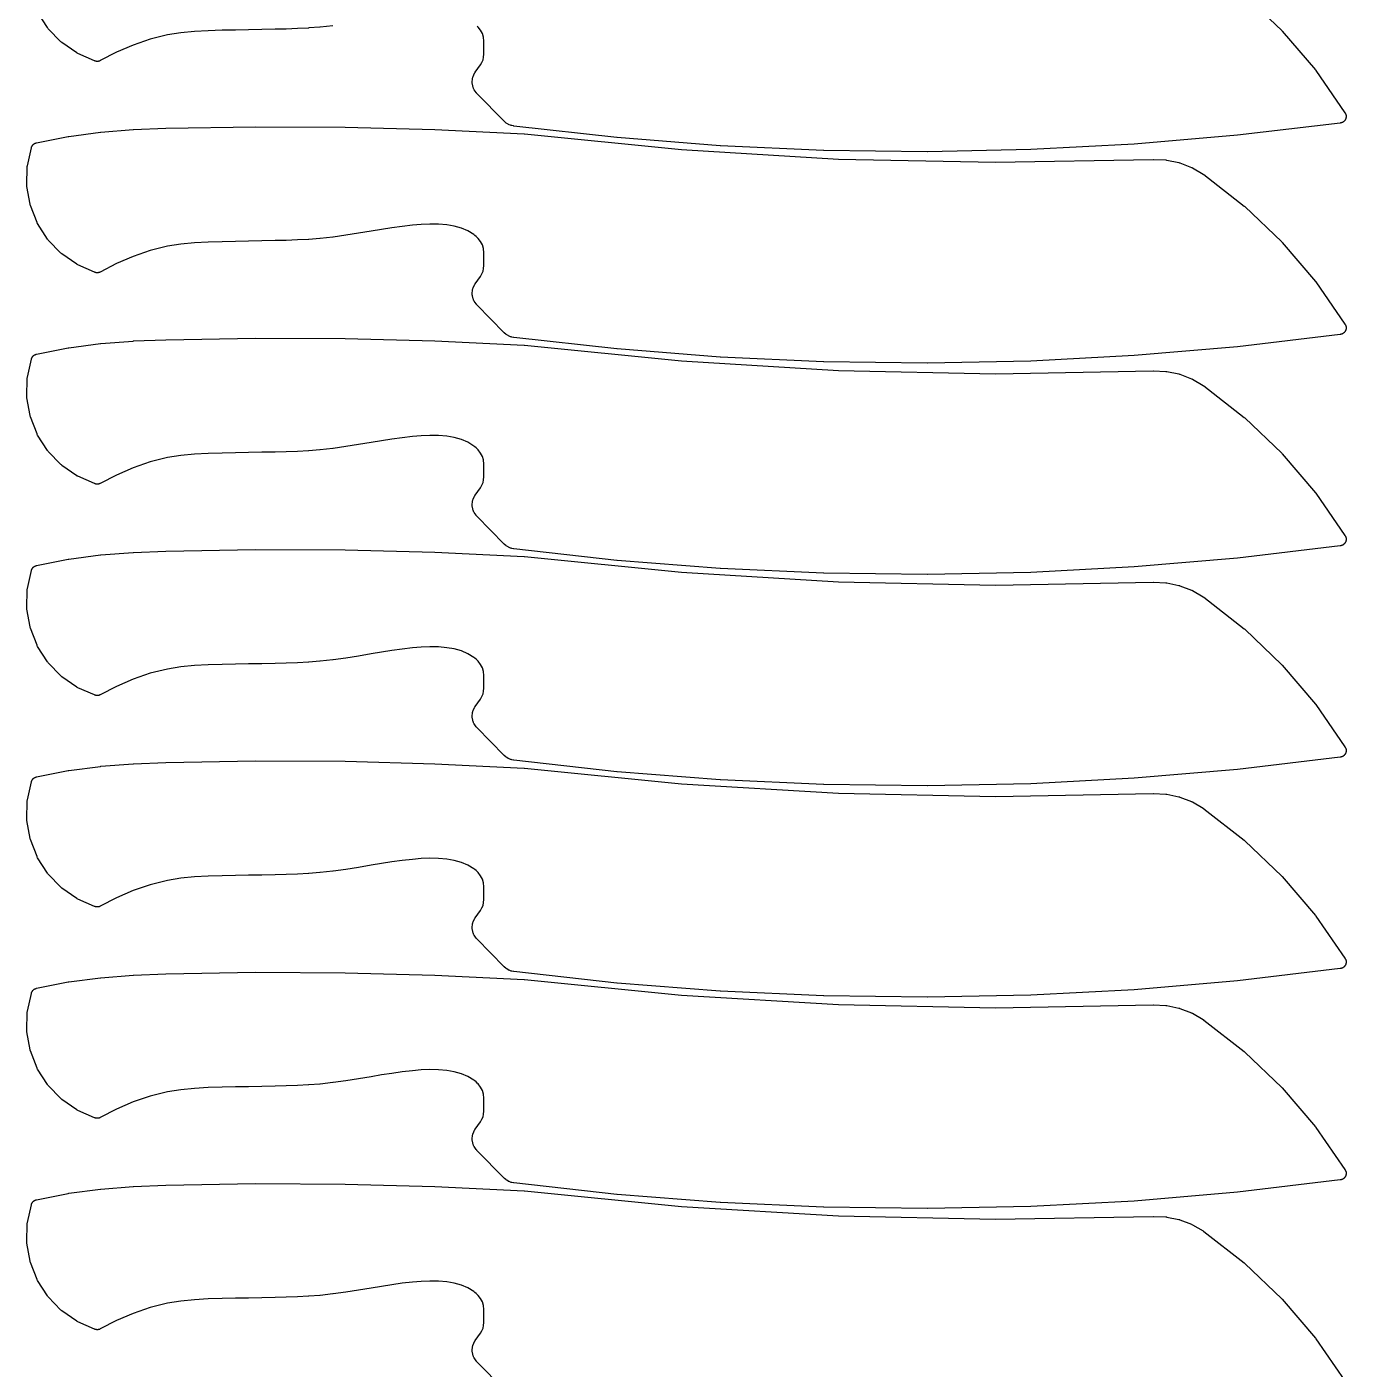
# Model space of a CAD drawing. Header units: metres. Extents: x 0 to 3000, y 0 to 1100.
# Drawn here: x 2396.7 to 2796.1, y 399.4 to 805.8 of the extents above; entities that cross this region are included whole.
import ezdxf

# ---------------------------------------------------------------- set-up
doc = ezdxf.new("R2010")
doc.units = ezdxf.units.M

msp = doc.modelspace()

# ---------------------------------------------------------------- linework, layer by layer
at = {"color": 1}
for points in [[(2765.4, 815.41), (2776.59, 804.7), (2776.73, 804.55), (2786.78, 792.76), (2786.9, 792.6), (2795.73, 779.82), (2795.78, 779.74), (2795.83, 779.66), (2795.83, 779.65), (2795.83, 779.65), (2795.87, 779.57), (2795.92, 779.48), (2795.92, 779.48), (2795.92, 779.47), (2795.95, 779.39), (2795.99, 779.3), (2795.99, 779.29), (2795.99, 779.29), (2796.01, 779.2), (2796.04, 779.11), (2796.04, 779.1), (2796.04, 779.1), (2796.05, 779.01), (2796.07, 778.92), (2796.07, 778.91), (2796.07, 778.91), (2796.08, 778.81), (2796.08, 778.72), (2796.08, 778.71), (2796.08, 778.71), (2796.08, 778.62), (2796.08, 778.52), (2796.08, 778.52), (2796.08, 778.51), (2796.07, 778.42), (2796.05, 778.33), (2796.05, 778.32), (2796.05, 778.32), (2796.03, 778.23), (2796.01, 778.14), (2796.01, 778.13), (2796.01, 778.13), (2795.98, 778.04), (2795.95, 777.95), (2795.95, 777.95), (2795.94, 777.94), (2795.91, 777.86), (2795.87, 777.77), (2795.86, 777.77), (2795.86, 777.76), (2795.82, 777.68), (2795.77, 777.6), (2795.77, 777.6), (2795.76, 777.59), (2795.71, 777.52), (2795.66, 777.44), (2795.65, 777.44), (2795.65, 777.43), (2795.59, 777.36), (2795.53, 777.29), (2795.52, 777.29), (2795.52, 777.29), (2795.45, 777.22), (2795.38, 777.16), (2795.38, 777.16), (2795.38, 777.15), (2795.3, 777.1), (2795.23, 777.04), (2795.22, 777.04), (2795.22, 777.03), (2795.14, 776.98), (2795.06, 776.93), (2795.06, 776.93), (2795.05, 776.93), (2794.97, 776.89), (2794.89, 776.85), (2794.88, 776.85), (2794.88, 776.84), (2794.79, 776.81), (2794.7, 776.78), (2794.7, 776.78), (2794.69, 776.77), (2794.6, 776.75), (2794.51, 776.73), (2794.51, 776.72), (2794.5, 776.72), (2794.41, 776.71), (2794.32, 776.69), (2763.21, 772.98), (2763.15, 772.98), (2731.96, 770.29), (2731.9, 770.29), (2700.65, 768.63), (2700.59, 768.63), (2669.32, 768), (2669.25, 768), (2637.98, 768.4), (2637.91, 768.4), (2606.66, 769.82), (2606.59, 769.83), (2575.39, 772.28), (2575.32, 772.29), (2544.19, 775.77), (2544.19, 775.77), (2544.18, 775.77), (2544.09, 775.78), (2543.99, 775.8), (2543.99, 775.8), (2543.99, 775.8), (2543.5, 775.9), (2543.34, 775.94), (2543.18, 776), (2542.72, 776.18), (2542.57, 776.25), (2542.42, 776.33), (2542, 776.59), (2541.86, 776.68), (2541.73, 776.78), (2541.35, 777.11), (2541.29, 777.17), (2541.23, 777.22), (2532.95, 785.65), (2532.9, 785.71), (2532.84, 785.76), (2532.84, 785.76), (2532.83, 785.78), (2532.82, 785.79), (2532.77, 785.86), (2532.73, 785.92), (2532.13, 786.79), (2532.04, 786.94), (2531.96, 787.1), (2531.89, 787.26), (2531.84, 787.43), (2531.59, 788.42), (2531.54, 788.64), (2531.53, 788.87), (2531.53, 789.1), (2531.63, 790.12), (2531.65, 790.29), (2531.69, 790.47), (2531.74, 790.63), (2531.81, 790.79), (2532.26, 791.75), (2532.3, 791.82), (2532.34, 791.89), (2532.35, 791.9), (2532.36, 791.92), (2532.4, 791.99), (2532.44, 792.05), (2534.02, 794.27), (2534.49, 795.05), (2534.81, 795.83), (2535, 796.65), (2535.07, 797.56), (2535.07, 801.43), (2534.95, 802.68), (2534.63, 803.77), (2534.1, 804.78), (2533.34, 805.75), (2533.06, 806.03)], [(2489.35, 806.17), (2485.49, 805.74), (2485.43, 805.73), (2482.07, 805.47), (2482.02, 805.46), (2478.65, 805.28), (2478.62, 805.28), (2475.25, 805.16), (2475.23, 805.16), (2471.86, 805.08), (2471.85, 805.08), (2467.84, 805), (2467.84, 805), (2463.84, 804.93), (2459.84, 804.86), (2455.84, 804.77), (2451.62, 804.65), (2447.43, 804.42), (2443.31, 804.02), (2439.27, 803.38), (2434.02, 802.08), (2428.88, 800.3), (2423.87, 798.12), (2418.96, 795.58), (2418.96, 795.57), (2418.96, 795.57), (2418.87, 795.53), (2418.79, 795.5), (2418.78, 795.49), (2418.78, 795.49), (2418.69, 795.46), (2418.6, 795.43), (2418.6, 795.43), (2418.59, 795.43), (2418.5, 795.41), (2418.41, 795.39), (2418.4, 795.39), (2418.4, 795.38), (2418.31, 795.37), (2418.22, 795.36), (2418.21, 795.36), (2418.2, 795.36), (2418.11, 795.36), (2418.02, 795.35), (2418.01, 795.35), (2418.01, 795.35), (2417.92, 795.36), (2417.82, 795.37), (2417.82, 795.37), (2417.81, 795.37), (2417.72, 795.38), (2417.63, 795.4), (2417.62, 795.4), (2417.62, 795.4), (2417.53, 795.42), (2417.44, 795.45), (2417.43, 795.45), (2417.43, 795.45), (2417.34, 795.48), (2417.26, 795.51), (2417.25, 795.52), (2417.25, 795.52), (2412.17, 797.73), (2411.99, 797.82), (2411.83, 797.92), (2407.33, 801.05), (2407.17, 801.17), (2407.03, 801.31), (2403.23, 805.26), (2403.1, 805.41), (2402.98, 805.57), (2400, 810.23)], [(2541.23, 393.22), (2532.95, 401.65), (2532.9, 401.71), (2532.84, 401.76), (2532.84, 401.76), (2532.83, 401.78), (2532.82, 401.79), (2532.77, 401.86), (2532.73, 401.92), (2532.13, 402.79), (2532.04, 402.94), (2531.96, 403.1), (2531.89, 403.26), (2531.84, 403.43), (2531.59, 404.42), (2531.54, 404.64), (2531.53, 404.87), (2531.53, 405.1), (2531.63, 406.12), (2531.65, 406.29), (2531.69, 406.47), (2531.74, 406.63), (2531.81, 406.79), (2532.26, 407.75), (2532.3, 407.82), (2532.34, 407.89), (2532.35, 407.9), (2532.36, 407.92), (2532.4, 407.99), (2532.44, 408.05), (2534.02, 410.27), (2534.49, 411.05), (2534.81, 411.83), (2535, 412.65), (2535.07, 413.56), (2535.07, 417.43), (2534.95, 418.68), (2534.63, 419.77), (2534.1, 420.78), (2533.34, 421.75), (2533.06, 422.03), (2532.71, 422.35), (2532.36, 422.65), (2532.05, 422.9), (2530.23, 424.02), (2528.25, 424.85), (2526.1, 425.45), (2523.86, 425.84), (2521.29, 426.06), (2518.72, 426.09), (2516.12, 425.98), (2513.5, 425.75), (2510.38, 425.39), (2507.26, 424.96), (2504.13, 424.47), (2500.99, 423.96), (2497.15, 423.32), (2497.14, 423.32), (2493.29, 422.71), (2493.26, 422.71), (2489.41, 422.17), (2489.35, 422.17), (2485.49, 421.74), (2485.43, 421.73), (2482.07, 421.47), (2482.02, 421.46), (2478.65, 421.28), (2478.62, 421.28), (2475.25, 421.16), (2475.23, 421.16), (2471.86, 421.08), (2471.85, 421.08), (2467.84, 421), (2467.84, 421), (2463.84, 420.93), (2459.84, 420.86), (2455.84, 420.77), (2451.62, 420.65), (2447.43, 420.42), (2443.31, 420.02), (2439.27, 419.38), (2434.02, 418.08), (2428.88, 416.3), (2423.87, 414.12), (2418.96, 411.58), (2418.96, 411.57), (2418.96, 411.57), (2418.87, 411.53), (2418.79, 411.5), (2418.78, 411.49), (2418.78, 411.49), (2418.69, 411.46), (2418.6, 411.43), (2418.6, 411.43), (2418.59, 411.43), (2418.5, 411.41), (2418.41, 411.39), (2418.4, 411.39), (2418.4, 411.38), (2418.31, 411.37), (2418.22, 411.36), (2418.21, 411.36), (2418.2, 411.36), (2418.11, 411.36), (2418.02, 411.35), (2418.01, 411.35), (2418.01, 411.35), (2417.92, 411.36), (2417.82, 411.37), (2417.82, 411.37), (2417.81, 411.37), (2417.72, 411.38), (2417.63, 411.4), (2417.62, 411.4), (2417.62, 411.4), (2417.53, 411.42), (2417.44, 411.45), (2417.43, 411.45), (2417.43, 411.45), (2417.34, 411.48), (2417.26, 411.51), (2417.25, 411.52), (2417.25, 411.52), (2412.17, 413.73), (2411.99, 413.82), (2411.83, 413.92), (2407.33, 417.05), (2407.17, 417.17), (2407.03, 417.31), (2403.23, 421.26), (2403.1, 421.41), (2402.98, 421.57), (2400, 426.23), (2399.9, 426.4), (2399.82, 426.58), (2397.81, 431.74), (2397.75, 431.93), (2397.71, 432.12), (2396.76, 437.52), (2396.73, 437.71), (2396.73, 437.91), (2396.85, 443.39), (2396.87, 443.59), (2396.9, 443.78), (2398.11, 449.18), (2398.13, 449.26), (2398.14, 449.33), (2398.15, 449.35), (2398.16, 449.37), (2398.18, 449.44), (2398.21, 449.51), (2398.22, 449.53), (2398.23, 449.56), (2398.26, 449.62), (2398.29, 449.69), (2398.31, 449.71), (2398.32, 449.73), (2398.36, 449.79), (2398.39, 449.86), (2398.41, 449.88), (2398.42, 449.9), (2398.47, 449.96), (2398.51, 450.02), (2398.53, 450.03), (2398.54, 450.05), (2398.59, 450.11), (2398.64, 450.16), (2398.66, 450.18), (2398.68, 450.2), (2398.73, 450.24), (2398.79, 450.29), (2398.81, 450.31), (2398.83, 450.32), (2398.89, 450.37), (2398.94, 450.41), (2398.97, 450.42), (2398.99, 450.44), (2399.05, 450.47), (2399.11, 450.51), (2399.14, 450.52), (2399.16, 450.53), (2399.22, 450.56), (2399.29, 450.6), (2399.31, 450.6), (2399.34, 450.61), (2399.41, 450.64), (2399.47, 450.66), (2399.5, 450.67), (2399.52, 450.68), (2399.59, 450.69), (2399.67, 450.71), (2409.26, 452.63), (2409.39, 452.65), (2419.06, 453.92), (2419.16, 453.93), (2428.89, 454.69), (2428.97, 454.7), (2438.76, 455.1), (2438.79, 455.1), (2438.81, 455.1), (2465.91, 455.57), (2465.95, 455.57), (2493.06, 455.44), (2493.1, 455.44), (2520.19, 454.72), (2520.23, 454.72), (2547.31, 453.41), (2547.36, 453.41), (2547.41, 453.41), (2594.85, 448.67), (2642.38, 445.8), (2689.98, 444.8), (2737.65, 445.67), (2737.71, 445.67), (2737.77, 445.67), (2741.51, 445.51), (2741.67, 445.49), (2741.83, 445.47), (2745.47, 444.71), (2745.63, 444.67), (2745.78, 444.62), (2749.25, 443.28), (2749.4, 443.21), (2749.55, 443.14), (2752.77, 441.25), (2752.8, 441.23), (2752.83, 441.21), (2752.89, 441.17), (2752.94, 441.14), (2752.97, 441.12), (2752.99, 441.1), (2765.24, 431.55), (2765.4, 431.41), (2776.59, 420.7), (2776.73, 420.55), (2786.78, 408.76), (2786.9, 408.6), (2795.73, 395.82)]]:
    msp.add_lwpolyline(points, dxfattribs=at)
for points in [[(2532.84, 721.76), (2532.83, 721.78), (2532.82, 721.79), (2532.77, 721.86), (2532.73, 721.92), (2532.13, 722.79), (2532.04, 722.94), (2531.96, 723.1), (2531.89, 723.26), (2531.84, 723.43), (2531.59, 724.42), (2531.54, 724.64), (2531.53, 724.87), (2531.53, 725.1), (2531.63, 726.12), (2531.65, 726.29), (2531.69, 726.47), (2531.74, 726.63), (2531.81, 726.79), (2532.26, 727.75), (2532.3, 727.82), (2532.34, 727.89), (2532.35, 727.9), (2532.36, 727.92), (2532.4, 727.99), (2532.44, 728.05), (2534.02, 730.27), (2534.49, 731.05), (2534.81, 731.83), (2535, 732.65), (2535.07, 733.56), (2535.07, 737.43), (2534.95, 738.68), (2534.63, 739.77), (2534.1, 740.78), (2533.34, 741.75), (2533.06, 742.03), (2532.71, 742.35), (2532.36, 742.65), (2532.05, 742.9), (2530.23, 744.02), (2528.25, 744.85), (2526.1, 745.45), (2523.86, 745.84), (2521.29, 746.06), (2518.72, 746.09), (2516.12, 745.98), (2513.5, 745.75), (2510.38, 745.39), (2507.26, 744.96), (2504.13, 744.47), (2500.99, 743.96), (2497.15, 743.32), (2497.14, 743.32), (2493.29, 742.71), (2493.26, 742.71), (2489.41, 742.17), (2489.35, 742.17), (2485.49, 741.74), (2485.43, 741.73), (2482.07, 741.47), (2482.02, 741.46), (2478.65, 741.28), (2478.62, 741.28), (2475.25, 741.16), (2475.23, 741.16), (2471.86, 741.08), (2471.85, 741.08), (2467.84, 741), (2467.84, 741), (2463.84, 740.93), (2459.84, 740.86), (2455.84, 740.77), (2451.62, 740.65), (2447.43, 740.42), (2443.31, 740.02), (2439.27, 739.38), (2434.02, 738.08), (2428.88, 736.3), (2423.87, 734.12), (2418.96, 731.58), (2418.96, 731.57), (2418.96, 731.57), (2418.87, 731.53), (2418.79, 731.5), (2418.78, 731.49), (2418.78, 731.49), (2418.69, 731.46), (2418.6, 731.43), (2418.6, 731.43), (2418.59, 731.43), (2418.5, 731.41), (2418.41, 731.39), (2418.4, 731.39), (2418.4, 731.38), (2418.31, 731.37), (2418.22, 731.36), (2418.21, 731.36), (2418.2, 731.36), (2418.11, 731.36), (2418.02, 731.35), (2418.01, 731.35), (2418.01, 731.35), (2417.92, 731.36), (2417.82, 731.37), (2417.82, 731.37), (2417.81, 731.37), (2417.72, 731.38), (2417.63, 731.4), (2417.62, 731.4), (2417.62, 731.4), (2417.53, 731.42), (2417.44, 731.45), (2417.43, 731.45), (2417.43, 731.45), (2417.34, 731.48), (2417.26, 731.51), (2417.25, 731.52), (2417.25, 731.52), (2412.17, 733.73), (2411.99, 733.82), (2411.83, 733.92), (2407.33, 737.05), (2407.17, 737.17), (2407.03, 737.31), (2403.23, 741.26), (2403.1, 741.41), (2402.98, 741.57), (2400, 746.23), (2399.9, 746.4), (2399.82, 746.58), (2397.81, 751.74), (2397.75, 751.93), (2397.71, 752.12), (2396.76, 757.52), (2396.73, 757.71), (2396.73, 757.91), (2396.85, 763.39), (2396.87, 763.59), (2396.9, 763.78), (2398.11, 769.18), (2398.13, 769.26), (2398.14, 769.33), (2398.15, 769.35), (2398.16, 769.37), (2398.18, 769.44), (2398.21, 769.51), (2398.22, 769.53), (2398.23, 769.56), (2398.26, 769.62), (2398.29, 769.69), (2398.31, 769.71), (2398.32, 769.73), (2398.36, 769.79), (2398.39, 769.86), (2398.41, 769.88), (2398.42, 769.9), (2398.47, 769.96), (2398.51, 770.02), (2398.53, 770.03), (2398.54, 770.05), (2398.59, 770.11), (2398.64, 770.16), (2398.66, 770.18), (2398.68, 770.2), (2398.73, 770.24), (2398.79, 770.29), (2398.81, 770.31), (2398.83, 770.32), (2398.89, 770.37), (2398.94, 770.41), (2398.97, 770.42), (2398.99, 770.44), (2399.05, 770.47), (2399.11, 770.51), (2399.14, 770.52), (2399.16, 770.53), (2399.22, 770.56), (2399.29, 770.6), (2399.31, 770.6), (2399.34, 770.61), (2399.41, 770.64), (2399.47, 770.66), (2399.5, 770.67), (2399.52, 770.68), (2399.59, 770.69), (2399.67, 770.71), (2409.26, 772.63), (2409.39, 772.65), (2419.06, 773.92), (2419.16, 773.93), (2428.89, 774.69), (2428.97, 774.7), (2438.76, 775.1), (2438.79, 775.1), (2438.81, 775.1), (2465.91, 775.57), (2465.95, 775.57), (2493.06, 775.44), (2493.1, 775.44), (2520.19, 774.72), (2520.23, 774.72), (2547.31, 773.41), (2547.36, 773.41), (2547.41, 773.41), (2594.85, 768.67), (2642.38, 765.8), (2689.98, 764.8), (2737.65, 765.67), (2737.71, 765.67), (2737.77, 765.67), (2741.51, 765.51), (2741.67, 765.49), (2741.83, 765.47), (2745.47, 764.71), (2745.63, 764.67), (2745.78, 764.62), (2749.25, 763.28), (2749.4, 763.21), (2749.55, 763.14), (2752.77, 761.25), (2752.8, 761.23), (2752.83, 761.21), (2752.89, 761.17), (2752.94, 761.14), (2752.97, 761.12), (2752.99, 761.1), (2765.24, 751.55), (2765.4, 751.41), (2776.59, 740.7), (2776.73, 740.55), (2786.78, 728.76), (2786.9, 728.6), (2795.73, 715.82), (2795.78, 715.74), (2795.83, 715.66), (2795.83, 715.65), (2795.83, 715.65), (2795.87, 715.57), (2795.92, 715.48), (2795.92, 715.48), (2795.92, 715.47), (2795.95, 715.39), (2795.99, 715.3), (2795.99, 715.29), (2795.99, 715.29), (2796.01, 715.2), (2796.04, 715.11), (2796.04, 715.1), (2796.04, 715.1), (2796.05, 715.01), (2796.07, 714.92), (2796.07, 714.91), (2796.07, 714.91), (2796.08, 714.81), (2796.08, 714.72), (2796.08, 714.71), (2796.08, 714.71), (2796.08, 714.62), (2796.08, 714.52), (2796.08, 714.52), (2796.08, 714.51), (2796.07, 714.42), (2796.05, 714.33), (2796.05, 714.32), (2796.05, 714.32), (2796.03, 714.23), (2796.01, 714.14), (2796.01, 714.13), (2796.01, 714.13), (2795.98, 714.04), (2795.95, 713.95), (2795.95, 713.95), (2795.94, 713.94), (2795.91, 713.86), (2795.87, 713.77), (2795.86, 713.77), (2795.86, 713.76), (2795.82, 713.68), (2795.77, 713.6), (2795.77, 713.6), (2795.76, 713.59), (2795.71, 713.52), (2795.66, 713.44), (2795.65, 713.44), (2795.65, 713.43), (2795.59, 713.36), (2795.53, 713.29), (2795.52, 713.29), (2795.52, 713.29), (2795.45, 713.22), (2795.38, 713.16), (2795.38, 713.16), (2795.38, 713.15), (2795.3, 713.1), (2795.23, 713.04), (2795.22, 713.04), (2795.22, 713.03), (2795.14, 712.98), (2795.06, 712.93), (2795.06, 712.93), (2795.05, 712.93), (2794.97, 712.89), (2794.89, 712.85), (2794.88, 712.85), (2794.88, 712.84), (2794.79, 712.81), (2794.7, 712.78), (2794.7, 712.78), (2794.69, 712.77), (2794.6, 712.75), (2794.51, 712.73), (2794.51, 712.72), (2794.5, 712.72), (2794.41, 712.71), (2794.32, 712.69), (2763.21, 708.98), (2763.15, 708.98), (2731.96, 706.29), (2731.9, 706.29), (2700.65, 704.63), (2700.59, 704.63), (2669.32, 704), (2669.25, 704), (2637.98, 704.4), (2637.91, 704.4), (2606.66, 705.82), (2606.59, 705.83), (2575.39, 708.28), (2575.32, 708.29), (2544.19, 711.77), (2544.19, 711.77), (2544.18, 711.77), (2544.09, 711.78), (2543.99, 711.8), (2543.99, 711.8), (2543.99, 711.8), (2543.5, 711.9), (2543.34, 711.94), (2543.18, 712), (2542.72, 712.18), (2542.57, 712.25), (2542.42, 712.33), (2542, 712.59), (2541.86, 712.68), (2541.73, 712.78), (2541.35, 713.11), (2541.29, 713.17), (2541.23, 713.22), (2532.95, 721.65), (2532.9, 721.71), (2532.84, 721.76)], [(2532.84, 657.76), (2532.83, 657.78), (2532.82, 657.79), (2532.77, 657.86), (2532.73, 657.92), (2532.13, 658.79), (2532.04, 658.94), (2531.96, 659.1), (2531.89, 659.26), (2531.84, 659.43), (2531.59, 660.42), (2531.54, 660.64), (2531.53, 660.87), (2531.53, 661.1), (2531.63, 662.12), (2531.65, 662.29), (2531.69, 662.47), (2531.74, 662.63), (2531.81, 662.79), (2532.26, 663.75), (2532.3, 663.82), (2532.34, 663.89), (2532.35, 663.9), (2532.36, 663.92), (2532.4, 663.99), (2532.44, 664.05), (2534.02, 666.27), (2534.49, 667.05), (2534.81, 667.83), (2535, 668.65), (2535.07, 669.56), (2535.07, 673.43), (2534.95, 674.68), (2534.63, 675.77), (2534.1, 676.78), (2533.34, 677.75), (2533.06, 678.03), (2532.71, 678.35), (2532.36, 678.65), (2532.05, 678.9), (2530.23, 680.02), (2528.25, 680.85), (2526.1, 681.45), (2523.86, 681.84), (2521.29, 682.06), (2518.72, 682.09), (2516.12, 681.98), (2513.5, 681.75), (2510.38, 681.39), (2507.26, 680.96), (2504.13, 680.47), (2500.99, 679.96), (2497.15, 679.32), (2497.14, 679.32), (2493.29, 678.71), (2493.26, 678.71), (2489.41, 678.17), (2489.35, 678.17), (2485.49, 677.74), (2485.43, 677.73), (2482.07, 677.47), (2482.02, 677.46), (2478.65, 677.28), (2478.62, 677.28), (2475.25, 677.16), (2475.23, 677.16), (2471.86, 677.08), (2471.85, 677.08), (2467.84, 677), (2467.84, 677), (2463.84, 676.93), (2459.84, 676.86), (2455.84, 676.77), (2451.62, 676.65), (2447.43, 676.42), (2443.31, 676.02), (2439.27, 675.38), (2434.02, 674.08), (2428.88, 672.3), (2423.87, 670.12), (2418.96, 667.58), (2418.96, 667.57), (2418.96, 667.57), (2418.87, 667.53), (2418.79, 667.5), (2418.78, 667.49), (2418.78, 667.49), (2418.69, 667.46), (2418.6, 667.43), (2418.6, 667.43), (2418.59, 667.43), (2418.5, 667.41), (2418.41, 667.39), (2418.4, 667.39), (2418.4, 667.38), (2418.31, 667.37), (2418.22, 667.36), (2418.21, 667.36), (2418.2, 667.36), (2418.11, 667.36), (2418.02, 667.35), (2418.01, 667.35), (2418.01, 667.35), (2417.92, 667.36), (2417.82, 667.37), (2417.82, 667.37), (2417.81, 667.37), (2417.72, 667.38), (2417.63, 667.4), (2417.62, 667.4), (2417.62, 667.4), (2417.53, 667.42), (2417.44, 667.45), (2417.43, 667.45), (2417.43, 667.45), (2417.34, 667.48), (2417.26, 667.51), (2417.25, 667.52), (2417.25, 667.52), (2412.17, 669.73), (2411.99, 669.82), (2411.83, 669.92), (2407.33, 673.05), (2407.17, 673.17), (2407.03, 673.31), (2403.23, 677.26), (2403.1, 677.41), (2402.98, 677.57), (2400, 682.23), (2399.9, 682.4), (2399.82, 682.58), (2397.81, 687.74), (2397.75, 687.93), (2397.71, 688.12), (2396.76, 693.52), (2396.73, 693.71), (2396.73, 693.91), (2396.85, 699.39), (2396.87, 699.59), (2396.9, 699.78), (2398.11, 705.18), (2398.13, 705.26), (2398.14, 705.33), (2398.15, 705.35), (2398.16, 705.37), (2398.18, 705.44), (2398.21, 705.51), (2398.22, 705.53), (2398.23, 705.56), (2398.26, 705.62), (2398.29, 705.69), (2398.31, 705.71), (2398.32, 705.73), (2398.36, 705.79), (2398.39, 705.86), (2398.41, 705.88), (2398.42, 705.9), (2398.47, 705.96), (2398.51, 706.02), (2398.53, 706.03), (2398.54, 706.05), (2398.59, 706.11), (2398.64, 706.16), (2398.66, 706.18), (2398.68, 706.2), (2398.73, 706.24), (2398.79, 706.29), (2398.81, 706.31), (2398.83, 706.32), (2398.89, 706.37), (2398.94, 706.41), (2398.97, 706.42), (2398.99, 706.44), (2399.05, 706.47), (2399.11, 706.51), (2399.14, 706.52), (2399.16, 706.53), (2399.22, 706.56), (2399.29, 706.6), (2399.31, 706.6), (2399.34, 706.61), (2399.41, 706.64), (2399.47, 706.66), (2399.5, 706.67), (2399.52, 706.68), (2399.59, 706.69), (2399.67, 706.71), (2409.26, 708.63), (2409.39, 708.65), (2419.06, 709.92), (2419.16, 709.93), (2428.89, 710.69), (2428.97, 710.7), (2438.76, 711.1), (2438.79, 711.1), (2438.81, 711.1), (2465.91, 711.57), (2465.95, 711.57), (2493.06, 711.44), (2493.1, 711.44), (2520.19, 710.72), (2520.23, 710.72), (2547.31, 709.41), (2547.36, 709.41), (2547.41, 709.41), (2594.85, 704.67), (2642.38, 701.8), (2689.98, 700.8), (2737.65, 701.67), (2737.71, 701.67), (2737.77, 701.67), (2741.51, 701.51), (2741.67, 701.49), (2741.83, 701.47), (2745.47, 700.71), (2745.63, 700.67), (2745.78, 700.62), (2749.25, 699.28), (2749.4, 699.21), (2749.55, 699.14), (2752.77, 697.25), (2752.8, 697.23), (2752.83, 697.21), (2752.89, 697.17), (2752.94, 697.14), (2752.97, 697.12), (2752.99, 697.1), (2765.24, 687.55), (2765.4, 687.41), (2776.59, 676.7), (2776.73, 676.55), (2786.78, 664.76), (2786.9, 664.6), (2795.73, 651.82), (2795.78, 651.74), (2795.83, 651.66), (2795.83, 651.65), (2795.83, 651.65), (2795.87, 651.57), (2795.92, 651.48), (2795.92, 651.48), (2795.92, 651.47), (2795.95, 651.39), (2795.99, 651.3), (2795.99, 651.29), (2795.99, 651.29), (2796.01, 651.2), (2796.04, 651.11), (2796.04, 651.1), (2796.04, 651.1), (2796.05, 651.01), (2796.07, 650.92), (2796.07, 650.91), (2796.07, 650.91), (2796.08, 650.81), (2796.08, 650.72), (2796.08, 650.71), (2796.08, 650.71), (2796.08, 650.62), (2796.08, 650.52), (2796.08, 650.52), (2796.08, 650.51), (2796.07, 650.42), (2796.05, 650.33), (2796.05, 650.32), (2796.05, 650.32), (2796.03, 650.23), (2796.01, 650.14), (2796.01, 650.13), (2796.01, 650.13), (2795.98, 650.04), (2795.95, 649.95), (2795.95, 649.95), (2795.94, 649.94), (2795.91, 649.86), (2795.87, 649.77), (2795.86, 649.77), (2795.86, 649.76), (2795.82, 649.68), (2795.77, 649.6), (2795.77, 649.6), (2795.76, 649.59), (2795.71, 649.52), (2795.66, 649.44), (2795.65, 649.44), (2795.65, 649.43), (2795.59, 649.36), (2795.53, 649.29), (2795.52, 649.29), (2795.52, 649.29), (2795.45, 649.22), (2795.38, 649.16), (2795.38, 649.16), (2795.38, 649.15), (2795.3, 649.1), (2795.23, 649.04), (2795.22, 649.04), (2795.22, 649.03), (2795.14, 648.98), (2795.06, 648.93), (2795.06, 648.93), (2795.05, 648.93), (2794.97, 648.89), (2794.89, 648.85), (2794.88, 648.85), (2794.88, 648.84), (2794.79, 648.81), (2794.7, 648.78), (2794.7, 648.78), (2794.69, 648.77), (2794.6, 648.75), (2794.51, 648.73), (2794.51, 648.72), (2794.5, 648.72), (2794.41, 648.71), (2794.32, 648.69), (2763.21, 644.98), (2763.15, 644.98), (2731.96, 642.29), (2731.9, 642.29), (2700.65, 640.63), (2700.59, 640.63), (2669.32, 640), (2669.25, 640), (2637.98, 640.4), (2637.91, 640.4), (2606.66, 641.82), (2606.59, 641.83), (2575.39, 644.28), (2575.32, 644.29), (2544.19, 647.77), (2544.19, 647.77), (2544.18, 647.77), (2544.09, 647.78), (2543.99, 647.8), (2543.99, 647.8), (2543.99, 647.8), (2543.5, 647.9), (2543.34, 647.94), (2543.18, 648), (2542.72, 648.18), (2542.57, 648.25), (2542.42, 648.33), (2542, 648.59), (2541.86, 648.68), (2541.73, 648.78), (2541.35, 649.11), (2541.29, 649.17), (2541.23, 649.22), (2532.95, 657.65), (2532.9, 657.71), (2532.84, 657.76)], [(2532.84, 593.76), (2532.83, 593.78), (2532.82, 593.79), (2532.77, 593.86), (2532.73, 593.92), (2532.13, 594.79), (2532.04, 594.94), (2531.96, 595.1), (2531.89, 595.26), (2531.84, 595.43), (2531.59, 596.42), (2531.54, 596.64), (2531.53, 596.87), (2531.53, 597.1), (2531.63, 598.12), (2531.65, 598.29), (2531.69, 598.47), (2531.74, 598.63), (2531.81, 598.79), (2532.26, 599.75), (2532.3, 599.82), (2532.34, 599.89), (2532.35, 599.9), (2532.36, 599.92), (2532.4, 599.99), (2532.44, 600.05), (2534.02, 602.27), (2534.49, 603.05), (2534.81, 603.83), (2535, 604.65), (2535.07, 605.56), (2535.07, 609.43), (2534.95, 610.68), (2534.63, 611.77), (2534.1, 612.78), (2533.34, 613.75), (2533.06, 614.03), (2532.71, 614.35), (2532.36, 614.65), (2532.05, 614.9), (2530.23, 616.02), (2528.25, 616.85), (2526.1, 617.45), (2523.86, 617.84), (2521.29, 618.06), (2518.72, 618.09), (2516.12, 617.98), (2513.5, 617.75), (2510.38, 617.39), (2507.26, 616.96), (2504.13, 616.47), (2500.99, 615.96), (2497.15, 615.32), (2497.14, 615.32), (2493.29, 614.71), (2493.26, 614.71), (2489.41, 614.17), (2489.35, 614.17), (2485.49, 613.74), (2485.43, 613.73), (2482.07, 613.47), (2482.02, 613.46), (2478.65, 613.28), (2478.62, 613.28), (2475.25, 613.16), (2475.23, 613.16), (2471.86, 613.08), (2471.85, 613.08), (2467.84, 613), (2467.84, 613), (2463.84, 612.93), (2459.84, 612.86), (2455.84, 612.77), (2451.62, 612.65), (2447.43, 612.42), (2443.31, 612.02), (2439.27, 611.38), (2434.02, 610.08), (2428.88, 608.3), (2423.87, 606.12), (2418.96, 603.58), (2418.96, 603.57), (2418.96, 603.57), (2418.87, 603.53), (2418.79, 603.5), (2418.78, 603.49), (2418.78, 603.49), (2418.69, 603.46), (2418.6, 603.43), (2418.6, 603.43), (2418.59, 603.43), (2418.5, 603.41), (2418.41, 603.39), (2418.4, 603.39), (2418.4, 603.38), (2418.31, 603.37), (2418.22, 603.36), (2418.21, 603.36), (2418.2, 603.36), (2418.11, 603.36), (2418.02, 603.35), (2418.01, 603.35), (2418.01, 603.35), (2417.92, 603.36), (2417.82, 603.37), (2417.82, 603.37), (2417.81, 603.37), (2417.72, 603.38), (2417.63, 603.4), (2417.62, 603.4), (2417.62, 603.4), (2417.53, 603.42), (2417.44, 603.45), (2417.43, 603.45), (2417.43, 603.45), (2417.34, 603.48), (2417.26, 603.51), (2417.25, 603.52), (2417.25, 603.52), (2412.17, 605.73), (2411.99, 605.82), (2411.83, 605.92), (2407.33, 609.05), (2407.17, 609.17), (2407.03, 609.31), (2403.23, 613.26), (2403.1, 613.41), (2402.98, 613.57), (2400, 618.23), (2399.9, 618.4), (2399.82, 618.58), (2397.81, 623.74), (2397.75, 623.93), (2397.71, 624.12), (2396.76, 629.52), (2396.73, 629.71), (2396.73, 629.91), (2396.85, 635.39), (2396.87, 635.59), (2396.9, 635.78), (2398.11, 641.18), (2398.13, 641.26), (2398.14, 641.33), (2398.15, 641.35), (2398.16, 641.37), (2398.18, 641.44), (2398.21, 641.51), (2398.22, 641.53), (2398.23, 641.56), (2398.26, 641.62), (2398.29, 641.69), (2398.31, 641.71), (2398.32, 641.73), (2398.36, 641.79), (2398.39, 641.86), (2398.41, 641.88), (2398.42, 641.9), (2398.47, 641.96), (2398.51, 642.02), (2398.53, 642.03), (2398.54, 642.05), (2398.59, 642.11), (2398.64, 642.16), (2398.66, 642.18), (2398.68, 642.2), (2398.73, 642.24), (2398.79, 642.29), (2398.81, 642.31), (2398.83, 642.32), (2398.89, 642.37), (2398.94, 642.41), (2398.97, 642.42), (2398.99, 642.44), (2399.05, 642.47), (2399.11, 642.51), (2399.14, 642.52), (2399.16, 642.53), (2399.22, 642.56), (2399.29, 642.6), (2399.31, 642.6), (2399.34, 642.61), (2399.41, 642.64), (2399.47, 642.66), (2399.5, 642.67), (2399.52, 642.68), (2399.59, 642.69), (2399.67, 642.71), (2409.26, 644.63), (2409.39, 644.65), (2419.06, 645.92), (2419.16, 645.93), (2428.89, 646.69), (2428.97, 646.7), (2438.76, 647.1), (2438.79, 647.1), (2438.81, 647.1), (2465.91, 647.57), (2465.95, 647.57), (2493.06, 647.44), (2493.1, 647.44), (2520.19, 646.72), (2520.23, 646.72), (2547.31, 645.41), (2547.36, 645.41), (2547.41, 645.41), (2594.85, 640.67), (2642.38, 637.8), (2689.98, 636.8), (2737.65, 637.67), (2737.71, 637.67), (2737.77, 637.67), (2741.51, 637.51), (2741.67, 637.49), (2741.83, 637.47), (2745.47, 636.71), (2745.63, 636.67), (2745.78, 636.62), (2749.25, 635.28), (2749.4, 635.21), (2749.55, 635.14), (2752.77, 633.25), (2752.8, 633.23), (2752.83, 633.21), (2752.89, 633.17), (2752.94, 633.14), (2752.97, 633.12), (2752.99, 633.1), (2765.24, 623.55), (2765.4, 623.41), (2776.59, 612.7), (2776.73, 612.55), (2786.78, 600.76), (2786.9, 600.6), (2795.73, 587.82), (2795.78, 587.74), (2795.83, 587.66), (2795.83, 587.65), (2795.83, 587.65), (2795.87, 587.57), (2795.92, 587.48), (2795.92, 587.48), (2795.92, 587.47), (2795.95, 587.39), (2795.99, 587.3), (2795.99, 587.29), (2795.99, 587.29), (2796.01, 587.2), (2796.04, 587.11), (2796.04, 587.1), (2796.04, 587.1), (2796.05, 587.01), (2796.07, 586.92), (2796.07, 586.91), (2796.07, 586.91), (2796.08, 586.81), (2796.08, 586.72), (2796.08, 586.71), (2796.08, 586.71), (2796.08, 586.62), (2796.08, 586.52), (2796.08, 586.52), (2796.08, 586.51), (2796.07, 586.42), (2796.05, 586.33), (2796.05, 586.32), (2796.05, 586.32), (2796.03, 586.23), (2796.01, 586.14), (2796.01, 586.13), (2796.01, 586.13), (2795.98, 586.04), (2795.95, 585.95), (2795.95, 585.95), (2795.94, 585.94), (2795.91, 585.86), (2795.87, 585.77), (2795.86, 585.77), (2795.86, 585.76), (2795.82, 585.68), (2795.77, 585.6), (2795.77, 585.6), (2795.76, 585.59), (2795.71, 585.52), (2795.66, 585.44), (2795.65, 585.44), (2795.65, 585.43), (2795.59, 585.36), (2795.53, 585.29), (2795.52, 585.29), (2795.52, 585.29), (2795.45, 585.22), (2795.38, 585.16), (2795.38, 585.16), (2795.38, 585.15), (2795.3, 585.1), (2795.23, 585.04), (2795.22, 585.04), (2795.22, 585.03), (2795.14, 584.98), (2795.06, 584.93), (2795.06, 584.93), (2795.05, 584.93), (2794.97, 584.89), (2794.89, 584.85), (2794.88, 584.85), (2794.88, 584.84), (2794.79, 584.81), (2794.7, 584.78), (2794.7, 584.78), (2794.69, 584.77), (2794.6, 584.75), (2794.51, 584.73), (2794.51, 584.72), (2794.5, 584.72), (2794.41, 584.71), (2794.32, 584.69), (2763.21, 580.98), (2763.15, 580.98), (2731.96, 578.29), (2731.9, 578.29), (2700.65, 576.63), (2700.59, 576.63), (2669.32, 576), (2669.25, 576), (2637.98, 576.4), (2637.91, 576.4), (2606.66, 577.82), (2606.59, 577.83), (2575.39, 580.28), (2575.32, 580.29), (2544.19, 583.77), (2544.19, 583.77), (2544.18, 583.77), (2544.09, 583.78), (2543.99, 583.8), (2543.99, 583.8), (2543.99, 583.8), (2543.5, 583.9), (2543.34, 583.94), (2543.18, 584), (2542.72, 584.18), (2542.57, 584.25), (2542.42, 584.33), (2542, 584.59), (2541.86, 584.68), (2541.73, 584.78), (2541.35, 585.11), (2541.29, 585.17), (2541.23, 585.22), (2532.95, 593.65), (2532.9, 593.71), (2532.84, 593.76)], [(2532.84, 529.76), (2532.83, 529.78), (2532.82, 529.79), (2532.77, 529.86), (2532.73, 529.92), (2532.13, 530.79), (2532.04, 530.94), (2531.96, 531.1), (2531.89, 531.26), (2531.84, 531.43), (2531.59, 532.42), (2531.54, 532.64), (2531.53, 532.87), (2531.53, 533.1), (2531.63, 534.12), (2531.65, 534.29), (2531.69, 534.47), (2531.74, 534.63), (2531.81, 534.79), (2532.26, 535.75), (2532.3, 535.82), (2532.34, 535.89), (2532.35, 535.9), (2532.36, 535.92), (2532.4, 535.99), (2532.44, 536.05), (2534.02, 538.27), (2534.49, 539.05), (2534.81, 539.83), (2535, 540.65), (2535.07, 541.56), (2535.07, 545.43), (2534.95, 546.68), (2534.63, 547.77), (2534.1, 548.78), (2533.34, 549.75), (2533.06, 550.03), (2532.71, 550.35), (2532.36, 550.65), (2532.05, 550.9), (2530.23, 552.02), (2528.25, 552.85), (2526.1, 553.45), (2523.86, 553.84), (2521.29, 554.06), (2518.72, 554.09), (2516.12, 553.98), (2513.5, 553.75), (2510.38, 553.39), (2507.26, 552.96), (2504.13, 552.47), (2500.99, 551.96), (2497.15, 551.32), (2497.14, 551.32), (2493.29, 550.71), (2493.26, 550.71), (2489.41, 550.17), (2489.35, 550.17), (2485.49, 549.74), (2485.43, 549.73), (2482.07, 549.47), (2482.02, 549.46), (2478.65, 549.28), (2478.62, 549.28), (2475.25, 549.16), (2475.23, 549.16), (2471.86, 549.08), (2471.85, 549.08), (2467.84, 549), (2467.84, 549), (2463.84, 548.93), (2459.84, 548.86), (2455.84, 548.77), (2451.62, 548.65), (2447.43, 548.42), (2443.31, 548.02), (2439.27, 547.38), (2434.02, 546.08), (2428.88, 544.3), (2423.87, 542.12), (2418.96, 539.58), (2418.96, 539.57), (2418.96, 539.57), (2418.87, 539.53), (2418.79, 539.5), (2418.78, 539.49), (2418.78, 539.49), (2418.69, 539.46), (2418.6, 539.43), (2418.6, 539.43), (2418.59, 539.43), (2418.5, 539.41), (2418.41, 539.39), (2418.4, 539.39), (2418.4, 539.38), (2418.31, 539.37), (2418.22, 539.36), (2418.21, 539.36), (2418.2, 539.36), (2418.11, 539.36), (2418.02, 539.35), (2418.01, 539.35), (2418.01, 539.35), (2417.92, 539.36), (2417.82, 539.37), (2417.82, 539.37), (2417.81, 539.37), (2417.72, 539.38), (2417.63, 539.4), (2417.62, 539.4), (2417.62, 539.4), (2417.53, 539.42), (2417.44, 539.45), (2417.43, 539.45), (2417.43, 539.45), (2417.34, 539.48), (2417.26, 539.51), (2417.25, 539.52), (2417.25, 539.52), (2412.17, 541.73), (2411.99, 541.82), (2411.83, 541.92), (2407.33, 545.05), (2407.17, 545.17), (2407.03, 545.31), (2403.23, 549.26), (2403.1, 549.41), (2402.98, 549.57), (2400, 554.23), (2399.9, 554.4), (2399.82, 554.58), (2397.81, 559.74), (2397.75, 559.93), (2397.71, 560.12), (2396.76, 565.52), (2396.73, 565.71), (2396.73, 565.91), (2396.85, 571.39), (2396.87, 571.59), (2396.9, 571.78), (2398.11, 577.18), (2398.13, 577.26), (2398.14, 577.33), (2398.15, 577.35), (2398.16, 577.37), (2398.18, 577.44), (2398.21, 577.51), (2398.22, 577.53), (2398.23, 577.56), (2398.26, 577.62), (2398.29, 577.69), (2398.31, 577.71), (2398.32, 577.73), (2398.36, 577.79), (2398.39, 577.86), (2398.41, 577.88), (2398.42, 577.9), (2398.47, 577.96), (2398.51, 578.02), (2398.53, 578.03), (2398.54, 578.05), (2398.59, 578.11), (2398.64, 578.16), (2398.66, 578.18), (2398.68, 578.2), (2398.73, 578.24), (2398.79, 578.29), (2398.81, 578.31), (2398.83, 578.32), (2398.89, 578.37), (2398.94, 578.41), (2398.97, 578.42), (2398.99, 578.44), (2399.05, 578.47), (2399.11, 578.51), (2399.14, 578.52), (2399.16, 578.53), (2399.22, 578.56), (2399.29, 578.6), (2399.31, 578.6), (2399.34, 578.61), (2399.41, 578.64), (2399.47, 578.66), (2399.5, 578.67), (2399.52, 578.68), (2399.59, 578.69), (2399.67, 578.71), (2409.26, 580.63), (2409.39, 580.65), (2419.06, 581.92), (2419.16, 581.93), (2428.89, 582.69), (2428.97, 582.7), (2438.76, 583.1), (2438.79, 583.1), (2438.81, 583.1), (2465.91, 583.57), (2465.95, 583.57), (2493.06, 583.44), (2493.1, 583.44), (2520.19, 582.72), (2520.23, 582.72), (2547.31, 581.41), (2547.36, 581.41), (2547.41, 581.41), (2594.85, 576.67), (2642.38, 573.8), (2689.98, 572.8), (2737.65, 573.67), (2737.71, 573.67), (2737.77, 573.67), (2741.51, 573.51), (2741.67, 573.49), (2741.83, 573.47), (2745.47, 572.71), (2745.63, 572.67), (2745.78, 572.62), (2749.25, 571.28), (2749.4, 571.21), (2749.55, 571.14), (2752.77, 569.25), (2752.8, 569.23), (2752.83, 569.21), (2752.89, 569.17), (2752.94, 569.14), (2752.97, 569.12), (2752.99, 569.1), (2765.24, 559.55), (2765.4, 559.41), (2776.59, 548.7), (2776.73, 548.55), (2786.78, 536.76), (2786.9, 536.6), (2795.73, 523.82), (2795.78, 523.74), (2795.83, 523.66), (2795.83, 523.65), (2795.83, 523.65), (2795.87, 523.57), (2795.92, 523.48), (2795.92, 523.48), (2795.92, 523.47), (2795.95, 523.39), (2795.99, 523.3), (2795.99, 523.29), (2795.99, 523.29), (2796.01, 523.2), (2796.04, 523.11), (2796.04, 523.1), (2796.04, 523.1), (2796.05, 523.01), (2796.07, 522.92), (2796.07, 522.91), (2796.07, 522.91), (2796.08, 522.81), (2796.08, 522.72), (2796.08, 522.71), (2796.08, 522.71), (2796.08, 522.62), (2796.08, 522.52), (2796.08, 522.52), (2796.08, 522.51), (2796.07, 522.42), (2796.05, 522.33), (2796.05, 522.32), (2796.05, 522.32), (2796.03, 522.23), (2796.01, 522.14), (2796.01, 522.13), (2796.01, 522.13), (2795.98, 522.04), (2795.95, 521.95), (2795.95, 521.95), (2795.94, 521.94), (2795.91, 521.86), (2795.87, 521.77), (2795.86, 521.77), (2795.86, 521.76), (2795.82, 521.68), (2795.77, 521.6), (2795.77, 521.6), (2795.76, 521.59), (2795.71, 521.52), (2795.66, 521.44), (2795.65, 521.44), (2795.65, 521.43), (2795.59, 521.36), (2795.53, 521.29), (2795.52, 521.29), (2795.52, 521.29), (2795.45, 521.22), (2795.38, 521.16), (2795.38, 521.16), (2795.38, 521.15), (2795.3, 521.1), (2795.23, 521.04), (2795.22, 521.04), (2795.22, 521.03), (2795.14, 520.98), (2795.06, 520.93), (2795.06, 520.93), (2795.05, 520.93), (2794.97, 520.89), (2794.89, 520.85), (2794.88, 520.85), (2794.88, 520.84), (2794.79, 520.81), (2794.7, 520.78), (2794.7, 520.78), (2794.69, 520.77), (2794.6, 520.75), (2794.51, 520.73), (2794.51, 520.72), (2794.5, 520.72), (2794.41, 520.71), (2794.32, 520.69), (2763.21, 516.98), (2763.15, 516.98), (2731.96, 514.29), (2731.9, 514.29), (2700.65, 512.63), (2700.59, 512.63), (2669.32, 512), (2669.25, 512), (2637.98, 512.4), (2637.91, 512.4), (2606.66, 513.82), (2606.59, 513.83), (2575.39, 516.28), (2575.32, 516.29), (2544.19, 519.77), (2544.19, 519.77), (2544.18, 519.77), (2544.09, 519.78), (2543.99, 519.8), (2543.99, 519.8), (2543.99, 519.8), (2543.5, 519.9), (2543.34, 519.94), (2543.18, 520), (2542.72, 520.18), (2542.57, 520.25), (2542.42, 520.33), (2542, 520.59), (2541.86, 520.68), (2541.73, 520.78), (2541.35, 521.11), (2541.29, 521.17), (2541.23, 521.22), (2532.95, 529.65), (2532.9, 529.71), (2532.84, 529.76)], [(2532.84, 465.76), (2532.83, 465.78), (2532.82, 465.79), (2532.77, 465.86), (2532.73, 465.92), (2532.13, 466.79), (2532.04, 466.94), (2531.96, 467.1), (2531.89, 467.26), (2531.84, 467.43), (2531.59, 468.42), (2531.54, 468.64), (2531.53, 468.87), (2531.53, 469.1), (2531.63, 470.12), (2531.65, 470.29), (2531.69, 470.47), (2531.74, 470.63), (2531.81, 470.79), (2532.26, 471.75), (2532.3, 471.82), (2532.34, 471.89), (2532.35, 471.9), (2532.36, 471.92), (2532.4, 471.99), (2532.44, 472.05), (2534.02, 474.27), (2534.49, 475.05), (2534.81, 475.83), (2535, 476.65), (2535.07, 477.56), (2535.07, 481.43), (2534.95, 482.68), (2534.63, 483.77), (2534.1, 484.78), (2533.34, 485.75), (2533.06, 486.03), (2532.71, 486.35), (2532.36, 486.65), (2532.05, 486.9), (2530.23, 488.02), (2528.25, 488.85), (2526.1, 489.45), (2523.86, 489.84), (2521.29, 490.06), (2518.72, 490.09), (2516.12, 489.98), (2513.5, 489.75), (2510.38, 489.39), (2507.26, 488.96), (2504.13, 488.47), (2500.99, 487.96), (2497.15, 487.32), (2497.14, 487.32), (2493.29, 486.71), (2493.26, 486.71), (2489.41, 486.17), (2489.35, 486.17), (2485.49, 485.74), (2485.43, 485.73), (2482.07, 485.47), (2482.02, 485.46), (2478.65, 485.28), (2478.62, 485.28), (2475.25, 485.16), (2475.23, 485.16), (2471.86, 485.08), (2471.85, 485.08), (2467.84, 485), (2467.84, 485), (2463.84, 484.93), (2459.84, 484.86), (2455.84, 484.77), (2451.62, 484.65), (2447.43, 484.42), (2443.31, 484.02), (2439.27, 483.38), (2434.02, 482.08), (2428.88, 480.3), (2423.87, 478.12), (2418.96, 475.58), (2418.96, 475.57), (2418.96, 475.57), (2418.87, 475.53), (2418.79, 475.5), (2418.78, 475.49), (2418.78, 475.49), (2418.69, 475.46), (2418.6, 475.43), (2418.6, 475.43), (2418.59, 475.43), (2418.5, 475.41), (2418.41, 475.39), (2418.4, 475.39), (2418.4, 475.38), (2418.31, 475.37), (2418.22, 475.36), (2418.21, 475.36), (2418.2, 475.36), (2418.11, 475.36), (2418.02, 475.35), (2418.01, 475.35), (2418.01, 475.35), (2417.92, 475.36), (2417.82, 475.37), (2417.82, 475.37), (2417.81, 475.37), (2417.72, 475.38), (2417.63, 475.4), (2417.62, 475.4), (2417.62, 475.4), (2417.53, 475.42), (2417.44, 475.45), (2417.43, 475.45), (2417.43, 475.45), (2417.34, 475.48), (2417.26, 475.51), (2417.25, 475.52), (2417.25, 475.52), (2412.17, 477.73), (2411.99, 477.82), (2411.83, 477.92), (2407.33, 481.05), (2407.17, 481.17), (2407.03, 481.31), (2403.23, 485.26), (2403.1, 485.41), (2402.98, 485.57), (2400, 490.23), (2399.9, 490.4), (2399.82, 490.58), (2397.81, 495.74), (2397.75, 495.93), (2397.71, 496.12), (2396.76, 501.52), (2396.73, 501.71), (2396.73, 501.91), (2396.85, 507.39), (2396.87, 507.59), (2396.9, 507.78), (2398.11, 513.18), (2398.13, 513.26), (2398.14, 513.33), (2398.15, 513.35), (2398.16, 513.37), (2398.18, 513.44), (2398.21, 513.51), (2398.22, 513.53), (2398.23, 513.56), (2398.26, 513.62), (2398.29, 513.69), (2398.31, 513.71), (2398.32, 513.73), (2398.36, 513.79), (2398.39, 513.86), (2398.41, 513.88), (2398.42, 513.9), (2398.47, 513.96), (2398.51, 514.02), (2398.53, 514.03), (2398.54, 514.05), (2398.59, 514.11), (2398.64, 514.16), (2398.66, 514.18), (2398.68, 514.2), (2398.73, 514.24), (2398.79, 514.29), (2398.81, 514.31), (2398.83, 514.32), (2398.89, 514.37), (2398.94, 514.41), (2398.97, 514.42), (2398.99, 514.44), (2399.05, 514.47), (2399.11, 514.51), (2399.14, 514.52), (2399.16, 514.53), (2399.22, 514.56), (2399.29, 514.6), (2399.31, 514.6), (2399.34, 514.61), (2399.41, 514.64), (2399.47, 514.66), (2399.5, 514.67), (2399.52, 514.68), (2399.59, 514.69), (2399.67, 514.71), (2409.26, 516.63), (2409.39, 516.65), (2419.06, 517.92), (2419.16, 517.93), (2428.89, 518.69), (2428.97, 518.7), (2438.76, 519.1), (2438.79, 519.1), (2438.81, 519.1), (2465.91, 519.57), (2465.95, 519.57), (2493.06, 519.44), (2493.1, 519.44), (2520.19, 518.72), (2520.23, 518.72), (2547.31, 517.41), (2547.36, 517.41), (2547.41, 517.41), (2594.85, 512.67), (2642.38, 509.8), (2689.98, 508.8), (2737.65, 509.67), (2737.71, 509.67), (2737.77, 509.67), (2741.51, 509.51), (2741.67, 509.49), (2741.83, 509.47), (2745.47, 508.71), (2745.63, 508.67), (2745.78, 508.62), (2749.25, 507.28), (2749.4, 507.21), (2749.55, 507.14), (2752.77, 505.25), (2752.8, 505.23), (2752.83, 505.21), (2752.89, 505.17), (2752.94, 505.14), (2752.97, 505.12), (2752.99, 505.1), (2765.24, 495.55), (2765.4, 495.41), (2776.59, 484.7), (2776.73, 484.55), (2786.78, 472.76), (2786.9, 472.6), (2795.73, 459.82), (2795.78, 459.74), (2795.83, 459.66), (2795.83, 459.65), (2795.83, 459.65), (2795.87, 459.57), (2795.92, 459.48), (2795.92, 459.48), (2795.92, 459.47), (2795.95, 459.39), (2795.99, 459.3), (2795.99, 459.29), (2795.99, 459.29), (2796.01, 459.2), (2796.04, 459.11), (2796.04, 459.1), (2796.04, 459.1), (2796.05, 459.01), (2796.07, 458.92), (2796.07, 458.91), (2796.07, 458.91), (2796.08, 458.81), (2796.08, 458.72), (2796.08, 458.71), (2796.08, 458.71), (2796.08, 458.62), (2796.08, 458.52), (2796.08, 458.52), (2796.08, 458.51), (2796.07, 458.42), (2796.05, 458.33), (2796.05, 458.32), (2796.05, 458.32), (2796.03, 458.23), (2796.01, 458.14), (2796.01, 458.13), (2796.01, 458.13), (2795.98, 458.04), (2795.95, 457.95), (2795.95, 457.95), (2795.94, 457.94), (2795.91, 457.86), (2795.87, 457.77), (2795.86, 457.77), (2795.86, 457.76), (2795.82, 457.68), (2795.77, 457.6), (2795.77, 457.6), (2795.76, 457.59), (2795.71, 457.52), (2795.66, 457.44), (2795.65, 457.44), (2795.65, 457.43), (2795.59, 457.36), (2795.53, 457.29), (2795.52, 457.29), (2795.52, 457.29), (2795.45, 457.22), (2795.38, 457.16), (2795.38, 457.16), (2795.38, 457.15), (2795.3, 457.1), (2795.23, 457.04), (2795.22, 457.04), (2795.22, 457.03), (2795.14, 456.98), (2795.06, 456.93), (2795.06, 456.93), (2795.05, 456.93), (2794.97, 456.89), (2794.89, 456.85), (2794.88, 456.85), (2794.88, 456.84), (2794.79, 456.81), (2794.7, 456.78), (2794.7, 456.78), (2794.69, 456.77), (2794.6, 456.75), (2794.51, 456.73), (2794.51, 456.72), (2794.5, 456.72), (2794.41, 456.71), (2794.32, 456.69), (2763.21, 452.98), (2763.15, 452.98), (2731.96, 450.29), (2731.9, 450.29), (2700.65, 448.63), (2700.59, 448.63), (2669.32, 448), (2669.25, 448), (2637.98, 448.4), (2637.91, 448.4), (2606.66, 449.82), (2606.59, 449.83), (2575.39, 452.28), (2575.32, 452.29), (2544.19, 455.77), (2544.19, 455.77), (2544.18, 455.77), (2544.09, 455.78), (2543.99, 455.8), (2543.99, 455.8), (2543.99, 455.8), (2543.5, 455.9), (2543.34, 455.94), (2543.18, 456), (2542.72, 456.18), (2542.57, 456.25), (2542.42, 456.33), (2542, 456.59), (2541.86, 456.68), (2541.73, 456.78), (2541.35, 457.11), (2541.29, 457.17), (2541.23, 457.22), (2532.95, 465.65), (2532.9, 465.71), (2532.84, 465.76)]]:
    msp.add_lwpolyline(points, close=True, dxfattribs=at)

doc.saveas('drawing.dxf')
